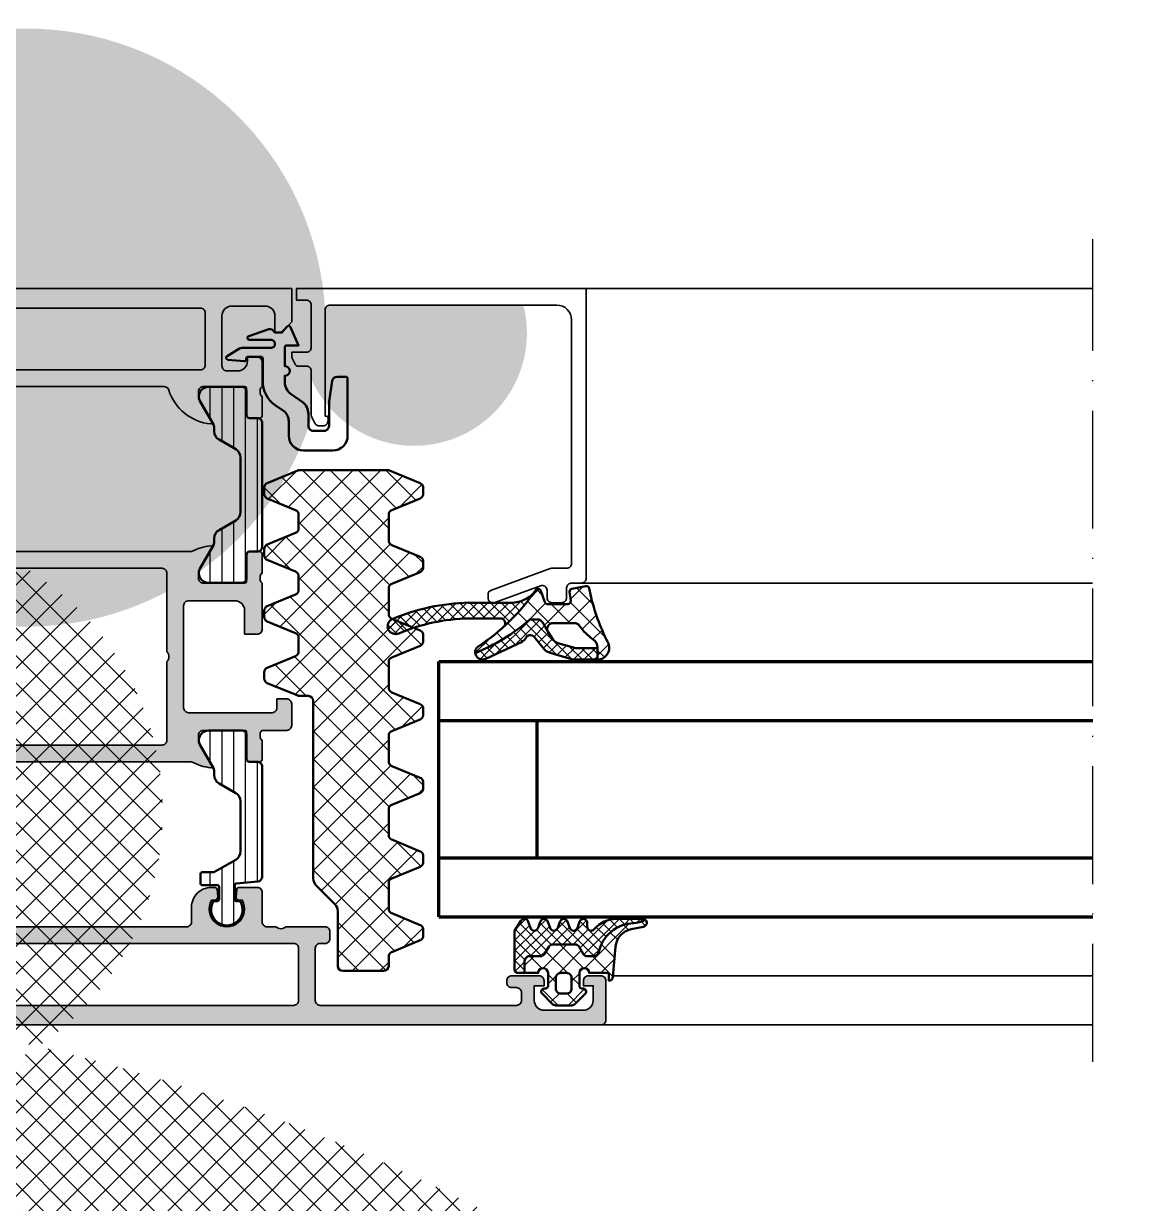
# Model space of a CAD drawing. Header units: millimetres. Extents: x -1229 to 0, y -242 to 851.
# Drawn here: x -989.8 to -875.6, y 388.9 to 509.1 of the extents above; entities that cross this region are included whole.
import ezdxf

# ---------------------------------------------------------------- set-up
doc = ezdxf.new("R2010")
doc.units = ezdxf.units.MM
doc.linetypes.add('ACAD_ISO10W100', pattern=[18, 12, -3, 0, -3])
for name, color, linetype, lineweight in [('S03_AL_Contorno', 255, 'Continuous', 35), ('S04_AL_Trattaggio', 253, 'Continuous', 25), ('S05_EPDM_Contorno', 31, 'Continuous', 50), ('S06_EPDM_Tratteggio', 43, 'Continuous', 25), ('S07_Listello_Contorno', 91, 'Continuous', 50), ('S08_Listello_Tratteggio', 103, 'Continuous', 25), ('S13_Accessori_Contorno', 32, 'Continuous', 50), ('S15_Vetro_Contorno', 4, 'Continuous', 70), ('S18_Linea di mezzeria', 10, 'ACAD_ISO10W100', 25)]:
    doc.layers.add(name, color=color, linetype=linetype, lineweight=lineweight)
pattern_1 = [(90, (0, 0), (-1.2, 7e-17), [])]
pattern_2 = [(45, (0, 0), (-1.414214, 1.414214), []), (135, (0, 0), (-1.414214, -1.414214), [])]

# ---------------------------------------------------------------- blocks, each defined once
blk = doc.blocks.new('446280_s')
at = {"layer": 'S04_AL_Trattaggio'}
h = blk.add_hatch(color=256, dxfattribs=at)
h.dxf.hatch_style = 1
h.paths.add_polyline_path([(-28.6, 10), (-32.6, 10, -0.4), (-33.6, 10), (-34.5, 10, -0.414214), (-35, 10.5), (-35, 13.5, 0.414214), (-35.5, 14), (-37.41, 14, 0.388879), (-37.6, 13.82), (-37.67, 13.03, 0.440011), (-37.37, 12.7), (-37.04, 12.7, -1.732051), (-40.16, 12.7), (-39.83, 12.7, 0.440011), (-39.53, 13.03), (-39.6, 13.82, 0.388879), (-39.79, 14), (-40.2, 14, 0.414214), (-42.2, 12), (-42.2, 10.5, -0.414214), (-42.7, 10), (-86.3, 10, -0.414214), (-86.8, 10.5), (-86.8, 12, 0.414214), (-88.8, 14), (-89.21, 14, 0.388879), (-89.4, 13.82), (-89.47, 13.03, 0.440011), (-89.18, 12.7), (-88.84, 12.7, -1.732051), (-91.96, 12.7), (-91.63, 12.7, 0.440011), (-91.33, 13.03), (-91.4, 13.82, 0.388879), (-91.59, 14), (-93.5, 14, 0.414214), (-94, 13.5), (-94, 10.5, -0.414214), (-94.5, 10), (-97.5, 10, 0.414214), (-98, 9.5), (-98, 8.8, 0.414214), (-97.5, 8.3), (-87.5, 8.3, -0.414214), (-87, 7.8), (-87, 0.5, 0.414214), (-86.5, 0), (-0.5, 0, 0.414214), (0, 0.5), (0, 4.5, 0.414214), (-0.5, 5), (-1.8, 5, 0.414214), (-2.3, 4.5), (-2.3, 4), (-1.3, 4), (-1.3, 2.5, -0.414214), (-2.3, 1.5), (-6.3, 1.5, -0.414214), (-7.3, 2.5), (-7.3, 4), (-6.3, 4), (-6.3, 4.5, 0.414214), (-6.8, 5), (-9.6, 5, 0.474498), (-10.09, 4.4, 0.474498), (-9.6, 3.8), (-9.1, 3.8, -0.414214), (-8.6, 3.3), (-8.6, 2.5, -0.414214), (-9.1, 2), (-29.1, 2, -0.414214), (-29.6, 2.5), (-29.6, 7.8, -0.414214), (-29.1, 8.3), (-28.6, 8.3, 0.414214), (-28.1, 8.8), (-28.1, 9.5, 0.414214)])
h.paths.add_polyline_path([(-84.8, 8.3), (-31.8, 8.3, -0.414214), (-31.3, 7.8), (-31.3, 2.5, -0.414214), (-31.8, 2), (-84.8, 2, -0.414214), (-85.3, 2.5), (-85.3, 7.8, -0.414214)], flags=16)
at = {"layer": 'S03_AL_Contorno'}
for points in [[(0, 0.5, -0.414214), (-0.5, 0), (-86.5, 0, -0.414214), (-87, 0.5), (-87, 7.8, 0.414214), (-87.5, 8.3), (-97.5, 8.3, -0.414214), (-98, 8.8), (-98, 9.5, -0.414214), (-97.5, 10), (-94.5, 10, 0.414214), (-94, 10.5), (-94, 13.5, -0.414214), (-93.5, 14), (-91.59, 14, -0.388879), (-91.4, 13.82), (-91.33, 13.03, -0.440011), (-91.63, 12.7), (-91.96, 12.7, 1.732051), (-88.84, 12.7), (-89.18, 12.7, -0.440011), (-89.47, 13.03), (-89.4, 13.82, -0.388879), (-89.21, 14), (-88.8, 14, -0.414214), (-86.8, 12), (-86.8, 10.5, 0.414214), (-86.3, 10), (-42.7, 10, 0.414214), (-42.2, 10.5), (-42.2, 12, -0.414214), (-40.2, 14), (-39.79, 14, -0.388879), (-39.6, 13.82), (-39.53, 13.03, -0.440011), (-39.83, 12.7), (-40.16, 12.7, 1.732051), (-37.04, 12.7), (-37.37, 12.7, -0.440011), (-37.67, 13.03), (-37.6, 13.82, -0.388879), (-37.41, 14), (-35.5, 14, -0.414214), (-35, 13.5), (-35, 10.5, 0.414214), (-34.5, 10), (-33.6, 10, 0.4), (-32.6, 10), (-28.6, 10, -0.414214), (-28.1, 9.5), (-28.1, 8.8, -0.414214), (-28.6, 8.3), (-29.1, 8.3, 0.414214), (-29.6, 7.8), (-29.6, 2.5, 0.414214), (-29.1, 2), (-9.1, 2, 0.414214), (-8.6, 2.5), (-8.6, 3.3, 0.414214), (-9.1, 3.8), (-9.6, 3.8, -0.414214), (-10.1, 4.3), (-10.1, 4.5, -0.414214), (-9.6, 5), (-6.8, 5, -0.414214), (-6.3, 4.5), (-6.3, 4), (-7.3, 4), (-7.3, 2.5, 0.414214), (-6.3, 1.5), (-2.3, 1.5, 0.414214), (-1.3, 2.5), (-1.3, 4), (-2.3, 4), (-2.3, 4.5, -0.414214), (-1.8, 5), (-0.5, 5, -0.414214), (0, 4.5)], [(-85.3, 2.5, 0.414214), (-84.8, 2), (-31.8, 2, 0.414214), (-31.3, 2.5), (-31.3, 7.8, 0.414214), (-31.8, 8.3), (-84.8, 8.3, 0.414214), (-85.3, 7.8)]]:
    blk.add_lwpolyline(points, format="xyb", close=True, dxfattribs=at)
blk = doc.blocks.new('446250_s')
at = {"layer": 'S04_AL_Trattaggio'}
h = blk.add_hatch(color=256, dxfattribs=at)
h.dxf.hatch_style = 1
h.paths.add_polyline_path([(0, 0), (-86.5, 0, 0.414214), (-87, -0.5), (-87, -3.5, 0.414214), (-86.5, -4), (-85.2, -4, 0.414214), (-84.7, -3.5), (-84.7, -3), (-85.7, -3), (-85.7, -2.5, -0.414214), (-84.7, -1.5), (-80.7, -1.5, -0.414214), (-79.7, -2.5), (-79.7, -3), (-80.7, -3), (-80.7, -3.5, 0.414214), (-80.2, -4), (-78.1, -4, 0.414214), (-77.6, -3.5), (-77.6, -3.2), (-78.4, -3.2), (-78.4, -2.2, -0.414214), (-77.9, -1.7), (-65, -1.7, -0.414214), (-64.5, -2.2), (-64.5, -7.6, -0.414214), (-65, -8.1), (-66, -8.1, 0.414214), (-66.5, -8.6), (-66.5, -10, -0.317837), (-66.3, -10.28), (-66.3, -10.72, -0.317837), (-66.5, -11), (-66.5, -12.9, 0.414214), (-66.2, -13.2), (-65.21, -13.2, 0.414214), (-64.91, -12.9), (-64.91, -10.2, -0.414214), (-64.71, -10), (-60.5, -10, -0.414214), (-60, -10.5), (-60, -11.2), (-61.38, -13.59, 0.613645), (-61.25, -13.8, 0.153399), (-58.5, -12.6), (-56.86, -12.6, 0.471631), (-56.56, -12.24), (-56.93, -10.36, -0.471631), (-56.64, -10), (-44.2, -10, -0.414214), (-44, -10.2), (-44, -10.3, 0.414214), (-42.8, -11.5), (-42.45, -11.5, 0.464531), (-42.25, -11.27, 0.243151), (-42.31, -11.09), (-42.44, -10.96, -0.198912), (-42.5, -10.82), (-42.5, -10.2, -0.414214), (-42.3, -10), (-13, -10, -0.326134), (-12.52, -10.35, 0.299201), (-8.25, -13.8, 0.610538), (-8.12, -13.59), (-9.5, -11.2), (-9.5, -10.5, -0.414214), (-9, -10), (-4.79, -10, -0.414214), (-4.59, -10.2), (-4.59, -12.9, 0.414214), (-4.29, -13.2), (-3.3, -13.2, 0.414214), (-3, -12.9), (-3, -11, -0.317837), (-3.2, -10.72), (-3.2, -10.28, -0.317837), (-3, -10), (-3, -7.5, 0.414214), (-3.5, -7), (-4.5, -7), (-4.5, -7.4, -0.414214), (-5.5, -8.4), (-6.6, -8.4, -0.414214), (-7.1, -7.9), (-7.1, -2.8, -0.414214), (-6.1, -1.8), (-2.7, -1.8, -0.414214), (-1.7, -2.8), (-1.7, -4.5), (-1.1, -4.5), (0, -3.4)])
h.paths.add_polyline_path([(-62.3, -2), (-9.3, -2, -0.414214), (-8.8, -2.5), (-8.8, -7.8, -0.414214), (-9.3, -8.3), (-62.3, -8.3, -0.414214), (-62.8, -7.8), (-62.8, -2.5, -0.414214)], flags=16)
at = {"layer": 'S03_AL_Contorno'}
for points in [[(-80.2, -4, -0.414214), (-80.7, -3.5), (-80.7, -3), (-79.7, -3), (-79.7, -2.5, 0.414214), (-80.7, -1.5), (-84.7, -1.5, 0.414214), (-85.7, -2.5), (-85.7, -3), (-84.7, -3), (-84.7, -3.5, -0.414214), (-85.2, -4), (-86.5, -4, -0.414214), (-87, -3.5), (-87, -0.5, -0.414214), (-86.5, 0), (0, 0), (0, -3.4), (-1.1, -4.5), (-1.7, -4.5), (-1.7, -2.8, 0.414214), (-2.7, -1.8), (-6.1, -1.8, 0.414214), (-7.1, -2.8), (-7.1, -7.9, 0.414214), (-6.6, -8.4), (-5.5, -8.4, 0.414214), (-4.5, -7.4), (-4.5, -7), (-3.5, -7, -0.414214), (-3, -7.5), (-3, -10, 0.317837), (-3.2, -10.28), (-3.2, -10.72, 0.317837), (-3, -11), (-3, -12.9, -0.414214), (-3.3, -13.2), (-4.29, -13.2, -0.414214), (-4.59, -12.9), (-4.59, -10.2, 0.414214), (-4.79, -10), (-9, -10, 0.414214), (-9.5, -10.5), (-9.5, -11.2), (-8.12, -13.59, -0.610538), (-8.25, -13.8, -0.299201), (-12.52, -10.35, 0.326134), (-13, -10), (-42.3, -10, 0.414214), (-42.5, -10.2), (-42.5, -10.82, 0.198912), (-42.44, -10.96), (-42.31, -11.09, -0.198912), (-42.25, -11.23), (-42.25, -11.3, -0.414214), (-42.45, -11.5), (-42.8, -11.5, -0.414214), (-44, -10.3), (-44, -10.2, 0.414214), (-44.2, -10), (-56.64, -10, 0.471631), (-56.93, -10.36), (-56.56, -12.24, -0.471631), (-56.86, -12.6), (-58.5, -12.6, -0.153399), (-61.25, -13.8, -0.613645), (-61.38, -13.59), (-60, -11.2), (-60, -10.5, 0.414214), (-60.5, -10), (-64.71, -10, 0.414214), (-64.91, -10.2), (-64.91, -12.9, -0.414214), (-65.21, -13.2), (-66.2, -13.2, -0.414214), (-66.5, -12.9), (-66.5, -11, 0.317837), (-66.3, -10.72), (-66.3, -10.28, 0.317837), (-66.5, -10), (-66.5, -8.6, -0.414214), (-66, -8.1), (-65, -8.1, 0.414214), (-64.5, -7.6), (-64.5, -2.2, 0.414214), (-65, -1.7), (-77.9, -1.7, 0.414214), (-78.4, -2.2), (-78.4, -3.2), (-77.6, -3.2), (-77.6, -3.5, -0.414214), (-78.1, -4)], [(-62.8, -7.8, 0.414214), (-62.3, -8.3), (-9.3, -8.3, 0.414214), (-8.8, -7.8), (-8.8, -2.5, 0.414214), (-9.3, -2), (-62.3, -2, 0.414214), (-62.8, -2.5)]]:
    blk.add_lwpolyline(points, format="xyb", close=True, dxfattribs=at)
blk = doc.blocks.new('446260_s')
at = {"layer": 'S04_AL_Trattaggio'}
h = blk.add_hatch(color=256, dxfattribs=at)
h.dxf.hatch_style = 1
h.paths.add_polyline_path([(63.5, 7.5, -0.317837), (63.3, 7.78), (63.3, 8.22, -0.317837), (63.5, 8.5), (63.5, 10.4, 0.414214), (63.2, 10.7), (62.21, 10.7, 0.414214), (61.91, 10.4), (61.91, 7.7, -0.414214), (61.71, 7.5), (57.5, 7.5, -0.414214), (57, 8), (57, 8.7), (58.38, 11.09, 0.608778), (58.25, 11.3, 0.10304), (56.3, 10.7), (7.2, 10.7, 0.10304), (5.25, 11.3, 0.608778), (5.12, 11.09), (6.5, 8.7), (6.5, 8, -0.414214), (6, 7.5), (1.79, 7.5, -0.414214), (1.59, 7.7), (1.59, 10.4, 0.414214), (1.29, 10.7), (0.3, 10.7, 0.414214), (0, 10.4), (0, 8.5, -0.317837), (0.2, 8.22), (0.2, 7.78, -0.317837), (0, 7.5), (0, 3.1, 0.414214), (0.5, 2.6), (1.8, 2.6), (1.8, 4.7, -0.414214), (2.8, 5.7), (5.3, 5.7, -0.414214), (6.3, 4.7), (6.3, 0.5, -0.4), (6.3, -0.5), (6.3, -4.7, -0.414214), (5.3, -5.7), (2.8, -5.7, -0.414214), (1.8, -4.7), (1.8, -2.6), (0.5, -2.6, 0.414214), (0, -3.1), (0, -7, 0.414214), (0.5, -7.5), (4.5, -7.5, -0.317837), (4.7, -7.78), (4.7, -8.22, -0.317837), (4.5, -8.5), (4.5, -10.4, 0.414214), (4.8, -10.7), (5.79, -10.7, 0.414214), (6.09, -10.4), (6.09, -7.7, -0.414214), (6.29, -7.5), (10.5, -7.5, -0.414214), (11, -8), (11, -8.7), (9.62, -11.09, 0.608778), (9.75, -11.3, 0.10304), (11.7, -10.7), (56.3, -10.7, 0.10304), (58.25, -11.3, 0.608778), (58.38, -11.09), (57, -8.7), (57, -8, -0.414214), (57.5, -7.5), (61.71, -7.5, -0.414214), (61.91, -7.7), (61.91, -10.4, 0.414214), (62.21, -10.7), (63.2, -10.7, 0.414214), (63.5, -10.4), (63.5, -8.5, -0.317837), (63.3, -8.22), (63.3, -7.78, -0.317837), (63.5, -7.5), (66, -7.5, 0.414214), (66.5, -7), (66.5, -4.8, 0.414214), (66, -4.3), (65, -4.3), (65, -5.2, -0.414214), (64.5, -5.7), (56, -5.7, -0.414214), (55.5, -5.2), (55.5, 5.2, -0.414214), (56, 5.7), (60.7, 5.7, -0.414214), (61.7, 4.7), (61.7, 2.3), (63, 2.3, 0.414214), (63.5, 2.8)])
h.paths.add_polyline_path([(8, 8.5, -0.414214), (8.5, 9), (53.3, 9, -0.414214), (53.8, 8.5), (53.8, 0.5, -0.4), (53.8, -0.5), (53.8, -8.5, -0.414214), (53.3, -9), (13.2, -9, -0.414214), (12.7, -8.5), (12.7, -6.5, 0.414214), (12.2, -6), (8.5, -6, -0.414214), (8, -5.5)], flags=16)
at = {"layer": 'S03_AL_Contorno'}
for points in [[(11.7, -10.7, -0.10304), (9.75, -11.3, -0.608778), (9.62, -11.09), (11, -8.7), (11, -8, 0.414214), (10.5, -7.5), (6.29, -7.5, 0.414214), (6.09, -7.7), (6.09, -10.4, -0.414214), (5.79, -10.7), (4.8, -10.7, -0.414214), (4.5, -10.4), (4.5, -8.5, 0.317837), (4.7, -8.22), (4.7, -7.78, 0.317837), (4.5, -7.5), (0.5, -7.5, -0.414214), (0, -7), (0, -3.1, -0.414214), (0.5, -2.6), (1.8, -2.6), (1.8, -4.7, 0.414214), (2.8, -5.7), (5.3, -5.7, 0.414214), (6.3, -4.7), (6.3, -0.5, 0.4), (6.3, 0.5), (6.3, 4.7, 0.414214), (5.3, 5.7), (2.8, 5.7, 0.414214), (1.8, 4.7), (1.8, 2.6), (0.5, 2.6, -0.414214), (0, 3.1), (0, 7.5, 0.317837), (0.2, 7.78), (0.2, 8.22, 0.317837), (0, 8.5), (0, 10.4, -0.414214), (0.3, 10.7), (1.29, 10.7, -0.414214), (1.59, 10.4), (1.59, 7.7, 0.414214), (1.79, 7.5), (6, 7.5, 0.414214), (6.5, 8), (6.5, 8.7), (5.12, 11.09, -0.608778), (5.25, 11.3, -0.10304), (7.2, 10.7), (56.3, 10.7, -0.10304), (58.25, 11.3, -0.608778), (58.38, 11.09), (57, 8.7), (57, 8, 0.414214), (57.5, 7.5), (61.71, 7.5, 0.414214), (61.91, 7.7), (61.91, 10.4, -0.414214), (62.21, 10.7), (63.2, 10.7, -0.414214), (63.5, 10.4), (63.5, 8.5, 0.317837), (63.3, 8.22), (63.3, 7.78, 0.317837), (63.5, 7.5), (63.5, 2.8, -0.414214), (63, 2.3), (61.7, 2.3), (61.7, 4.7, 0.414214), (60.7, 5.7), (56, 5.7, 0.414214), (55.5, 5.2), (55.5, -5.2, 0.414214), (56, -5.7), (64.5, -5.7, 0.414214), (65, -5.2), (65, -4.3), (66, -4.3, -0.414214), (66.5, -4.8), (66.5, -7, -0.414214), (66, -7.5), (63.5, -7.5, 0.317837), (63.3, -7.78), (63.3, -8.22, 0.317837), (63.5, -8.5), (63.5, -10.4, -0.414214), (63.2, -10.7), (62.21, -10.7, -0.414214), (61.91, -10.4), (61.91, -7.7, 0.414214), (61.71, -7.5), (57.5, -7.5, 0.414214), (57, -8), (57, -8.7), (58.38, -11.09, -0.608778), (58.25, -11.3, -0.10304), (56.3, -10.7)], [(53.8, 8.5, 0.414214), (53.3, 9), (8.5, 9, 0.414214), (8, 8.5), (8, -5.5, 0.414214), (8.5, -6), (12.2, -6, -0.414214), (12.7, -6.5), (12.7, -8.5, 0.414214), (13.2, -9), (53.3, -9, 0.414214), (53.8, -8.5), (53.8, -0.5, 0.4), (53.8, 0.5)]]:
    blk.add_lwpolyline(points, format="xyb", close=True, dxfattribs=at)
blk = doc.blocks.new('278121_s')
at = {"layer": 'S08_Listello_Tratteggio'}
h = blk.add_hatch(dxfattribs=at)
h.set_pattern_fill('LINIE', color=256, scale=1.2, angle=90)
h.set_pattern_definition([(90, (-1e-06, -10), (-1.2, 7e-17), [])])
h.paths.add_polyline_path([(5.44, -0.01), (2.1, -0.01, 0.414214), (1.6, -0.51), (1.6, -2.91, -0.414214), (1.3, -3.21), (0.5, -3.21, 0.414214), (0, -3.71), (0, -16.29, 0.414214), (0.5, -16.79), (1.3, -16.79, -0.414214), (1.6, -17.09), (1.6, -19.49, 0.414214), (2.1, -19.99), (5.44, -19.99, 0.57735), (6.31, -18.49), (4.97, -16.16, -0.131652), (4.9, -15.91), (4.9, -15.47, 0.267949), (4.4, -14.6), (2.7, -13.62, -0.267949), (2.2, -12.75), (2.2, -7.25, -0.267949), (2.7, -6.38), (4.4, -5.4, 0.267949), (4.9, -4.53), (4.9, -4.09, -0.131652), (4.97, -3.84), (6.31, -1.51, 0.57735)])
at = {"layer": 'S07_Listello_Contorno'}
blk.add_lwpolyline([(1.3, -16.79), (0.5, -16.79, -0.414214), (0, -16.29), (0, -3.71, -0.414214), (0.5, -3.21), (1.3, -3.21, 0.414214), (1.6, -2.91), (1.6, -0.51, -0.414214), (2.1, -0.01), (5.44, -0.01, -0.57735), (6.31, -1.51), (4.97, -3.84, 0.131652), (4.9, -4.09), (4.9, -4.53, -0.267949), (4.4, -5.4), (2.7, -6.38, 0.267949), (2.2, -7.25), (2.2, -12.75, 0.267949), (2.7, -13.62), (4.4, -14.6, -0.267949), (4.9, -15.47), (4.9, -15.91, 0.131652), (4.97, -16.16), (6.31, -18.49, -0.57735), (5.44, -19.99), (2.1, -19.99, -0.414214), (1.6, -19.49), (1.6, -17.09, 0.414214)], format="xyb", close=True, dxfattribs=at)
blk = doc.blocks.new('278123_s')
at = {"layer": 'S08_Listello_Tratteggio'}
h = blk.add_hatch(dxfattribs=at)
h.set_pattern_fill('LINIE', color=256, scale=1.2, angle=90)
h.set_pattern_definition(pattern_1)
h.paths.add_polyline_path([(5.44, -0.01), (2.1, -0.01, 0.414214), (1.6, -0.51), (1.6, -2.91, -0.414214), (1.3, -3.21), (0.5, -3.21, 0.414214), (0, -3.71), (0, -7.41, 0.339454), (0.74, -8.37), (1.19, -8.49, 0.493145), (1.5, -8.25), (1.5, -7.5, -0.414214), (2, -7), (3.8, -7, -0.414214), (4.8, -8), (4.8, -12, -0.414214), (3.8, -13), (2, -13, -0.414214), (1.5, -12.5), (1.5, -11.75, 0.493145), (1.19, -11.51), (0.74, -11.63, 0.339454), (0, -12.59), (0, -16.29, 0.414214), (0.5, -16.79), (1.3, -16.79, -0.414214), (1.6, -17.09), (1.6, -19.49, 0.414214), (2.1, -19.99), (5.44, -19.99, 0.57735), (6.31, -18.49), (4.97, -16.16, -0.131652), (4.9, -15.91), (4.9, -15.2, -0.414214), (5.1, -15), (6.6, -15, 0.414214), (6.8, -14.8), (6.8, -5.2, 0.414214), (6.6, -5), (5.1, -5, -0.414214), (4.9, -4.8), (4.9, -4.09, -0.131652), (4.97, -3.84), (6.31, -1.51, 0.57735)])
at = {"layer": 'S07_Listello_Contorno'}
blk.add_lwpolyline([(3.8, -13, 0.414214), (4.8, -12), (4.8, -8, 0.414214), (3.8, -7), (2, -7, 0.414214), (1.5, -7.5), (1.5, -8.25, -0.493145), (1.19, -8.49), (0.74, -8.37, -0.339454), (0, -7.41), (0, -3.71, -0.414214), (0.5, -3.21), (1.3, -3.21, 0.414214), (1.6, -2.91), (1.6, -0.51, -0.414214), (2.1, -0.01), (5.44, -0.01, -0.57735), (6.31, -1.51), (4.97, -3.84, 0.131652), (4.9, -4.09), (4.9, -4.8, 0.414214), (5.1, -5), (6.6, -5, -0.414214), (6.8, -5.2), (6.8, -14.8, -0.414214), (6.6, -15), (5.1, -15, 0.414214), (4.9, -15.2), (4.9, -15.91, 0.131652), (4.97, -16.16), (6.31, -18.49, -0.57735), (5.44, -19.99), (2.1, -19.99, -0.414214), (1.6, -19.49), (1.6, -17.09, 0.414214), (1.3, -16.79), (0.5, -16.79, -0.414214), (0, -16.29), (0, -12.59, -0.339454), (0.74, -11.63), (1.19, -11.51, -0.493145), (1.5, -11.75), (1.5, -12.5, 0.414214), (2, -13)], format="xyb", close=True, dxfattribs=at)
blk = doc.blocks.new('278125_s')
at = {"layer": 'S08_Listello_Tratteggio'}
h = blk.add_hatch(dxfattribs=at)
h.set_pattern_fill('LINIE', color=256, scale=1.2, angle=90)
h.set_pattern_definition([(90, (-1e-13, 15.95), (-1.2, 7e-17), [])])
h.paths.add_polyline_path([(2.24, 17.4), (2.6, 17.4, -0.414214), (2.8, 17.2), (2.8, 15.78, -0.388879), (2.62, 15.58), (0.46, 15.39, 0.388879), (0, 14.9), (0, 3.71, 0.414214), (0.5, 3.21), (1.3, 3.21, -0.414214), (1.6, 2.91), (1.6, 0.51, 0.414214), (2.1, 0.01), (5.44, 0.01, 0.57735), (6.31, 1.51), (4.97, 3.84, -0.131652), (4.9, 4.09), (4.9, 4.53, 0.267949), (4.4, 5.4), (2.7, 6.38, -0.267949), (2.2, 7.25), (2.2, 12.31, -0.267949), (2.7, 13.18), (4.85, 14.42, -0.131652), (4.95, 14.45), (6.1, 14.45, 0.414214), (6.3, 14.65), (6.3, 15.55, 0.414214), (6.1, 15.75), (4.6, 15.75, -0.414214), (4.4, 15.95), (4.4, 17.2, -0.414214), (4.6, 17.4), (4.96, 17.4, 1.807392)])
at = {"layer": 'S07_Listello_Contorno'}
blk.add_lwpolyline([(4.4, 15.95, 0.414214), (4.6, 15.75), (6.1, 15.75, -0.414214), (6.3, 15.55), (6.3, 14.65, -0.414214), (6.1, 14.45), (4.95, 14.45, 0.131652), (4.85, 14.42), (2.7, 13.18, 0.267949), (2.2, 12.31), (2.2, 7.25, 0.267949), (2.7, 6.38), (4.4, 5.4, -0.267949), (4.9, 4.53), (4.9, 4.09, 0.131652), (4.97, 3.84), (6.31, 1.51, -0.57735), (5.44, 0.01), (2.1, 0.01, -0.414214), (1.6, 0.51), (1.6, 2.91, 0.414214), (1.3, 3.21), (0.5, 3.21, -0.414214), (0, 3.71), (0, 14.9, -0.388879), (0.46, 15.39), (2.62, 15.58, 0.388879), (2.8, 15.78), (2.8, 17.2, 0.414214), (2.6, 17.4), (2.24, 17.4, -1.807392), (4.96, 17.4), (4.6, 17.4, 0.414214), (4.4, 17.2)], format="xyb", close=True, dxfattribs=at)
blk = doc.blocks.new('278127_s')
at = {"layer": 'S08_Listello_Tratteggio'}
h = blk.add_hatch(dxfattribs=at)
h.set_pattern_fill('LINIE', color=256, scale=1.2, angle=90)
h.set_pattern_definition(pattern_1)
h.paths.add_polyline_path([(4.9, 4.75, -0.414214), (5.1, 4.95), (6.6, 4.95, 0.414214), (6.8, 5.15), (6.8, 15.55, 0.414214), (6.6, 15.75), (4.6, 15.75, -0.414214), (4.4, 15.95), (4.4, 17.2, -0.414214), (4.6, 17.4), (4.96, 17.4, 1.807195), (2.24, 17.4), (2.6, 17.4, -0.414214), (2.8, 17.2), (2.8, 15.78, -0.388879), (2.62, 15.58), (0.18, 15.37, 0.388879), (0, 15.17), (0, 12.54, 0.339454), (0.74, 11.58), (1.19, 11.46, 0.493145), (1.5, 11.7), (1.5, 12.45, -0.414214), (2, 12.95), (3.8, 12.95, -0.414214), (4.8, 11.95), (4.8, 7.95, -0.414214), (3.8, 6.95), (2, 6.95, -0.414214), (1.5, 7.45), (1.5, 8.2, 0.493145), (1.19, 8.44), (0.74, 8.32, 0.339454), (0, 7.36), (0, 3.71, 0.414214), (0.5, 3.21), (1.3, 3.21, -0.414214), (1.6, 2.91), (1.6, 0.51, 0.414214), (2.1, 0.01), (5.44, 0.01, 0.57735), (6.31, 1.51), (4.97, 3.84, -0.131652), (4.9, 4.09)])
at = {"layer": 'S07_Listello_Contorno'}
blk.add_lwpolyline([(0, 7.36, -0.339454), (0.74, 8.32), (1.19, 8.44, -0.493145), (1.5, 8.2), (1.5, 7.45, 0.414214), (2, 6.95), (3.8, 6.95, 0.414214), (4.8, 7.95), (4.8, 11.95, 0.414214), (3.8, 12.95), (2, 12.95, 0.414214), (1.5, 12.45), (1.5, 11.7, -0.493145), (1.19, 11.46), (0.74, 11.58, -0.339454), (0, 12.54), (0, 15.17, -0.388879), (0.18, 15.37), (2.62, 15.58, 0.388879), (2.8, 15.78), (2.8, 17.2, 0.414214), (2.6, 17.4), (2.24, 17.4, -1.807195), (4.96, 17.4), (4.6, 17.4, 0.414214), (4.4, 17.2), (4.4, 15.95, 0.414214), (4.6, 15.75), (6.6, 15.75, -0.414214), (6.8, 15.55), (6.8, 5.15, -0.414214), (6.6, 4.95), (5.1, 4.95, 0.414214), (4.9, 4.75), (4.9, 4.09, 0.131652), (4.97, 3.84), (6.31, 1.51, -0.57735), (5.44, 0.01), (2.1, 0.01, -0.414214), (1.6, 0.51), (1.6, 2.91, 0.414214), (1.3, 3.21), (0.5, 3.21, -0.414214), (0, 3.71)], format="xyb", close=True, dxfattribs=at)
blk = doc.blocks.new('481020_s')
for name, p in [('446250_s', (-32, 75)), ('446260_s', (-98.5, 37.5)), ('446280_s', (0, 0))]:
    blk.add_blockref(name, p)
at = {"extrusion": (0, 0, -1), "rotation": 180.0000000000001}
for name, p in [('278123_s', (98.5, 45)), ('278127_s', (94, 30))]:
    blk.add_blockref(name, p, dxfattribs=at)
for name, p, rotation in [('278121_s', (-35, 45), 180), ('278125_s', (-35, 30), 179.9999999999999)]:
    blk.add_blockref(name, p, dxfattribs=dict(rotation=rotation))
blk = doc.blocks.new('483320_s')
at = {"layer": 'S04_AL_Trattaggio'}
h = blk.add_hatch(color=256, dxfattribs=at)
h.dxf.hatch_style = 1
h.paths.add_polyline_path([(3.9, -1.7, 0.414214), (3.4, -2.2, 10.812294), (2, -13.28), (2, -8.4, 0.414214), (1.5, -7.9, 0.977617), (23.59, -1.7)])
at = {"layer": 'S03_AL_Contorno'}
blk.add_lwpolyline([(3.9, -1.7, 0.414214), (3.4, -2.2), (3.4, -13), (3.5, -13, -0.414214), (3.7, -13.2), (3.7, -13.5, -0.414214), (3.2, -14), (2.82, -14, -0.282029), (2.37, -13.73), (2.05, -13.11, -0.118358), (2, -12.88), (2, -8.4, 0.414214), (1.5, -7.9), (0.58, -7.9, -0.282029), (0.4, -7.79), (0.02, -7.04, -0.118358), (0, -6.95), (0, -6.5), (1.5, -6.5, 0.414214), (2, -6), (2, -1.7, 0.414214), (1.5, -1.2), (0.5, -1.2), (0.5, 0), (30, 0), (30, -29.5, -0.414214), (29.5, -30), (28.5, -30, 0.414214), (28, -30.5), (28, -31.5, -0.414214), (27.5, -32), (26.5, -32, -0.414214), (26, -31.5), (26, -30.74, 0.520567), (25.33, -30.27), (20.67, -31.97, -0.520567), (20, -31.5), (20, -31.18, -0.315299), (20.33, -30.71), (26.32, -28.53, -0.087489), (26.49, -28.5), (28, -28.5, 0.414214), (28.5, -28), (28.5, -3.2, 0.414214), (27, -1.7)], format="xyb", close=True, dxfattribs=at)
blk = doc.blocks.new('284321_s')
at = {"layer": 'S06_EPDM_Tratteggio'}
h = blk.add_hatch(dxfattribs=at)
h.set_pattern_fill('NETZ', color=256, scale=1.5, angle=45, style=0)
h.set_pattern_definition([(45, (-3.6, -1.3), (-1.06066, 1.06066), []), (135, (-3.6, -1.3), (-1.06066, -1.06066), [])])
h.paths.add_polyline_path([(1.55, -3.39, 0.3416), (5.14, -6.37, -0.067527), (6.04, -6.58), (6.31, -6.72, 0.643242), (6.14, -6.01), (4.88, -5.76, -0.334543), (3.27, -3.97), (2.99, -0.83, 0.363892), (2.6, -0.5), (2.6, -1.3), (0.6, -1.3, -1), (-0.4, -1.3), (-0.4, 0, -0.414214), (-0.1, 0.3), (0, 0.3, 0.667911), (0.21, 0.81), (-0.83, 1.85, 0.199004), (-1.18, 2), (-2.82, 2, 0.199038), (-3.17, 1.85), (-4.21, 0.81, 0.667817), (-4, 0.3), (-3.9, 0.3, -0.414214), (-3.6, 0), (-3.6, -1.3, -1), (-4.6, -1.3), (-5.98, -1.3), (-5.98, -2.5, 0.414214), (-5.48, -3), (-4.37, -3, -0.267949), (-3.94, -3.25), (-3.53, -3.95, 0.267949), (-3.1, -4.2), (-0.86, -4.2, 0.267949), (-0.43, -3.95), (-0.02, -3.25, -0.267949), (0.41, -3), (1.06, -3, -0.353497)])
h.paths.add_polyline_path([(-1.7, -1.3), (-2.3, -1.3, -0.414225), (-2.8, -0.8), (-2.8, 0.3, -0.414235), (-2.3, 0.8), (-1.7, 0.8, -0.414235), (-1.2, 0.3), (-1.2, -0.8, -0.414225)], flags=16)
h = blk.add_hatch(dxfattribs=at)
h.set_pattern_fill('NETZ', color=256, scale=0.75, angle=45, style=0)
h.set_pattern_definition([(45, (0, 0), (-0.53033, 0.53033), []), (135, (0, 0), (-0.53033, -0.53033), [])])
h.paths.add_polyline_path([(1.1, -5.74, 0.698124), (0.4, -6), (0.4, -6.4, -0.87698), (-0.39, -6.5), (-0.64, -5.82, 0.624285), (-1.36, -5.82), (-1.61, -6.5, -0.767333), (-2.39, -6.5), (-2.64, -5.82, 0.624285), (-3.36, -5.82), (-3.61, -6.5, -0.767333), (-4.39, -6.5), (-4.64, -5.82, 0.624285), (-5.36, -5.82), (-5.61, -6.5, -0.668184), (-6.35, -6.6), (-7, -5.6), (-7, -1.6, -0.414214), (-6.7, -1.3), (-5.98, -1.3), (-5.98, -2.5, 0.414214), (-5.48, -3), (-4.37, -3, -0.267949), (-3.94, -3.25), (-3.53, -3.95, 0.267949), (-3.1, -4.2), (-0.86, -4.2, 0.267949), (-0.43, -3.95), (-0.02, -3.25, -0.267949), (0.41, -3), (1.06, -3, -0.353497), (1.55, -3.39, 0.3416), (5.14, -6.37, -0.067527), (6.04, -6.58), (6.31, -6.72, -0.167643), (6.06, -6.8), (3.39, -6.8, -0.220237)])
at = {"layer": 'S05_EPDM_Contorno'}
for points in [[(3, -0.9, 0.41421), (2.6, -0.5), (2.6, -1.3), (0.6, -1.3, -1), (-0.4, -1.3), (-0.4, 0, -0.414214), (-0.1, 0.3), (0, 0.3, 0.667911), (0.21, 0.81), (-0.83, 1.85, 0.199004), (-1.18, 2), (-2.82, 2, 0.199038), (-3.17, 1.85), (-4.21, 0.81, 0.667817), (-4, 0.3), (-3.9, 0.3, -0.414214), (-3.6, 0), (-3.6, -1.3, -1), (-4.6, -1.3), (-5.98, -1.3), (-5.98, -2.5, 0.414214), (-5.48, -3), (-4.37, -3, -0.267949), (-3.94, -3.25), (-3.53, -3.95, 0.267949), (-3.1, -4.2), (-0.86, -4.2, 0.267949), (-0.43, -3.95), (-0.02, -3.25, -0.267949), (0.41, -3), (1.06, -3, -0.353497), (1.55, -3.39, 0.3416), (5.14, -6.37, -0.067527), (6.04, -6.58), (6.31, -6.72, 0.643242), (6.14, -6.01), (4.88, -5.76, -0.334543), (3.27, -3.97)], [(-1.2, -0.8, -0.414225), (-1.7, -1.3), (-2.3, -1.3, -0.414225), (-2.8, -0.8), (-2.8, 0.3, -0.414235), (-2.3, 0.8), (-1.7, 0.8, -0.414235), (-1.2, 0.3)]]:
    blk.add_lwpolyline(points, format="xyb", close=True, dxfattribs=at)
for points in [[(6.31, -6.72, -0.167643), (6.06, -6.8), (3.39, -6.8, -0.220237), (1.1, -5.74, 0.698124), (0.4, -6), (0.4, -6.4, -0.87698), (-0.39, -6.5), (-0.61, -5.9, 0.767324), (-1.39, -5.9), (-1.61, -6.5, -0.767333), (-2.39, -6.5), (-2.61, -5.9, 0.767325), (-3.39, -5.9), (-3.61, -6.5, -0.767333), (-4.39, -6.5), (-4.61, -5.9, 0.767324), (-5.39, -5.9), (-5.61, -6.5, -0.668184), (-6.35, -6.6), (-7, -5.6), (-7, -1.6, -0.414214), (-6.7, -1.3), (-5.98, -1.3)], [(-5.98, -1.3), (-5.98, -2.5, 0.414214), (-5.48, -3), (-4.37, -3, -0.267949), (-3.94, -3.25), (-3.53, -3.95, 0.267949), (-3.1, -4.2), (-0.86, -4.2, 0.267949), (-0.43, -3.95), (-0.02, -3.25, -0.267949), (0.41, -3), (1.06, -3, -0.353497), (1.55, -3.39, 0.3416), (5.14, -6.37, -0.067527), (6.04, -6.58), (6.31, -6.72)]]:
    blk.add_lwpolyline(points, format="xyb", dxfattribs=at)
blk = doc.blocks.new('278158_s')
at = {"layer": 'S06_EPDM_Tratteggio'}
h = blk.add_hatch(dxfattribs=at)
h.set_pattern_fill('NETZ', color=256, scale=2, angle=45)
h.set_pattern_definition(pattern_2)
h.paths.add_polyline_path([(0.56, -0.59, -1.26302), (-0.76, -0.45), (-18, -0.45), (-18, 6.3), (-18.2, 6.3), (-18.2, 0.05, 0.414214), (-17.7, -0.45, 40.945676), (1.43, -0.25, -0.390637), (-9.16, 3.19), (-10.47, 15.7), (-18, 15.7), (-18, 15.61), (-16.26, 17.78, 0.781286), (-17.2, 21.55, 0.035167), (-10.14, 19.22, -0.318587), (-10.34, 19.51), (-10.82, 18.95), (-10.65, 17.34, -0.024419), (-8.22, 17.08, -0.547473), (-5.92, 18.49), (-6.68, 18.86, -5.501151), (0.42, -0.22, -1.042319)])
h.paths.add_polyline_path([(-11.9, 10.1, 4.737525), (-12.94, 14.72, 3.441702), (-16.2, 13.63, 4.106334), (-15.7, 9.55, 3.842748)], flags=17)
h.paths.add_polyline_path([(-15.7, 7.55), (-11.5, 2.05, -1), (-11.5, 1.05), (-15.7, 6.55, -1)], flags=17)
blk = doc.blocks.new('288609_s_fr')
at = {"layer": 'S08_Listello_Tratteggio'}
h = blk.add_hatch(dxfattribs=at)
h.set_pattern_fill('NETZ', color=256, scale=2, angle=45)
h.set_pattern_definition(pattern_2)
h.paths.add_polyline_path([(-11.32, 43.28, 0.269609), (-11.63, 43.68), (-14.51, 44.87, -0.303347), (-14.82, 45.33), (-14.82, 47.97, -0.303347), (-14.51, 48.43), (-11.63, 49.62, 0.269609), (-11.32, 50.02), (-11.32, 50.78, 0.269609), (-11.63, 51.18), (-14.73, 52.46, 0.098491), (-14.92, 52.5), (-23.9, 52.5, 0.098491), (-24.09, 52.46), (-27.19, 51.18, 0.303347), (-27.5, 50.72), (-27.5, 50.08, 0.303347), (-27.19, 49.62), (-24.31, 48.43, -0.303347), (-24, 47.97), (-24, 46.57, -0.303347), (-24.31, 46.11), (-27.19, 44.91, 0.303347), (-27.5, 44.45), (-27.5, 43.82, 0.303347), (-27.19, 43.36), (-24.31, 42.16, -0.303347), (-24, 41.7), (-24, 40.3, -0.303347), (-24.31, 39.84), (-27.19, 38.64, 0.303347), (-27.5, 38.18), (-27.5, 37.55, 0.303347), (-27.19, 37.09), (-24.31, 35.89, -0.303347), (-24, 35.43), (-24, 34.03, -0.303347), (-24.31, 33.57), (-27.19, 32.38, 0.303347), (-27.5, 31.92), (-27.5, 31.28, 0.303347), (-27.19, 30.82), (-24.09, 29.54, 0.098491), (-23.9, 29.5), (-23, 29.5, -0.414214), (-22.5, 29), (-22.5, 10.91, 0.198912), (-22.21, 10.21), (-20.29, 8.29, -0.198912), (-20, 7.59), (-20, 2, 0.414214), (-19.5, 1.5), (-15.32, 1.5, 0.414214), (-14.82, 2), (-14.82, 2.97, -0.303347), (-14.51, 3.43), (-11.63, 4.62, 0.269609), (-11.32, 5.02), (-11.32, 5.78, 0.269609), (-11.63, 6.18), (-14.51, 7.37, -0.303347), (-14.82, 7.83), (-14.82, 10.47, -0.303347), (-14.51, 10.93), (-11.63, 12.12, 0.269609), (-11.32, 12.52), (-11.32, 13.28, 0.269609), (-11.63, 13.68), (-14.51, 14.87, -0.303347), (-14.82, 15.33), (-14.82, 17.97, -0.303347), (-14.51, 18.43), (-11.63, 19.62, 0.269609), (-11.32, 20.02), (-11.32, 20.78, 0.269609), (-11.63, 21.18), (-14.51, 22.37, -0.303347), (-14.82, 22.83), (-14.82, 25.47, -0.303347), (-14.51, 25.93), (-11.63, 27.12, 0.269609), (-11.32, 27.52), (-11.32, 28.28, 0.269609), (-11.63, 28.68), (-14.51, 29.87, -0.303347), (-14.82, 30.33), (-14.82, 32.97, -0.303347), (-14.51, 33.43), (-11.63, 34.62, 0.269609), (-11.32, 35.02), (-11.32, 35.78, 0.269609), (-11.63, 36.18), (-14.51, 37.37, -0.303347), (-14.82, 37.83), (-14.82, 40.47, -0.303347), (-14.51, 40.93), (-11.63, 42.12, 0.269609), (-11.32, 42.52)])
at = {"layer": 'S07_Listello_Contorno'}
for p, q in [((-27.19, 51.18), (-24.09, 52.46)), ((-23.9, 52.5), (-14.92, 52.5)), ((-14.73, 52.46), (-11.63, 51.18)), ((-27.5, 50.08), (-27.5, 50.72)), ((-11.32, 50.02), (-11.32, 50.78)), ((-24.31, 48.43), (-27.19, 49.62)), ((-11.63, 49.62), (-14.51, 48.43)), ((-24, 46.57), (-24, 47.97)), ((-14.82, 47.97), (-14.82, 45.33)), ((-27.19, 44.91), (-24.31, 46.11)), ((-27.5, 43.82), (-27.5, 44.45)), ((-14.51, 44.87), (-11.63, 43.68)), ((-24.31, 42.16), (-27.19, 43.36)), ((-11.32, 42.52), (-11.32, 43.28)), ((-11.63, 42.12), (-14.51, 40.93)), ((-24, 40.3), (-24, 41.7)), ((-27.19, 38.64), (-24.31, 39.84)), ((-14.82, 40.47), (-14.82, 37.83)), ((-27.5, 37.55), (-27.5, 38.18)), ((-14.51, 37.37), (-11.63, 36.18)), ((-24.31, 35.89), (-27.19, 37.09)), ((-24, 34.03), (-24, 35.43)), ((-11.32, 35.02), (-11.32, 35.78)), ((-11.63, 34.62), (-14.51, 33.43)), ((-27.19, 32.38), (-24.31, 33.57)), ((-14.82, 32.97), (-14.82, 30.33)), ((-27.5, 31.28), (-27.5, 31.92)), ((-24.09, 29.54), (-27.19, 30.82)), ((-23, 29.5), (-23.9, 29.5)), ((-22.5, 10.91), (-22.5, 29)), ((-14.51, 29.87), (-11.63, 28.68)), ((-11.32, 27.52), (-11.32, 28.28)), ((-11.63, 27.12), (-14.51, 25.93)), ((-14.82, 25.47), (-14.82, 22.83)), ((-14.51, 22.37), (-11.63, 21.18)), ((-11.32, 20.02), (-11.32, 20.78)), ((-11.63, 19.62), (-14.51, 18.43)), ((-14.82, 17.97), (-14.82, 15.33)), ((-14.51, 14.87), (-11.63, 13.68)), ((-11.32, 12.52), (-11.32, 13.28)), ((-11.63, 12.12), (-14.51, 10.93)), ((-20.29, 8.29), (-22.21, 10.21)), ((-14.82, 10.47), (-14.82, 7.83)), ((-20, 2), (-20, 7.59)), ((-14.51, 7.37), (-11.63, 6.18)), ((-11.32, 5.02), (-11.32, 5.78)), ((-11.63, 4.62), (-14.51, 3.43)), ((-14.82, 2.97), (-14.82, 2)), ((-15.32, 1.5), (-19.5, 1.5))]:
    blk.add_line(p, q, dxfattribs=at)
for centre, radius, start, end in [((-23.9, 52), 0.5, 90, 112.5), ((-14.92, 52), 0.5, 67.5, 90), ((-27, 50.72), 0.5, 112.5, 180), ((-11.82, 50.72), 0.5, 7.1452, 67.5), ((-27, 50.08), 0.5, 180, 247.5), ((-11.82, 50.08), 0.5, 292.5, 352.8548), ((-24.5, 47.97), 0.5, 0, 67.5), ((-14.32, 47.97), 0.5, 112.5, 180), ((-24.5, 46.57), 0.5, 292.5, 0), ((-27, 44.45), 0.5, 112.5, 180), ((-14.32, 45.33), 0.5, 180, 247.5), ((-27, 43.82), 0.5, 180, 247.5), ((-11.82, 43.22), 0.5, 7.1452, 67.5), ((-24.5, 41.7), 0.5, 0, 67.5), ((-11.82, 42.58), 0.5, 292.5, 352.8548), ((-14.32, 40.47), 0.5, 112.5, 180), ((-24.5, 40.3), 0.5, 292.5, 0), ((-27, 38.18), 0.5, 112.5, 180), ((-27, 37.55), 0.5, 180, 247.5), ((-14.32, 37.83), 0.5, 180, 247.5), ((-11.82, 35.72), 0.5, 7.1452, 67.5), ((-24.5, 35.43), 0.5, 0, 67.5), ((-11.82, 35.08), 0.5, 292.5, 352.8548), ((-24.5, 34.03), 0.5, 292.5, 0), ((-14.32, 32.97), 0.5, 112.5, 180), ((-27, 31.92), 0.5, 112.5, 180), ((-27, 31.28), 0.5, 180, 247.5), ((-14.32, 30.33), 0.5, 180, 247.5), ((-23.9, 30), 0.5, 247.5, 270), ((-23, 29), 0.5, 0, 90), ((-11.82, 28.22), 0.5, 7.1452, 67.5), ((-11.82, 27.58), 0.5, 292.5, 352.8548), ((-14.32, 25.47), 0.5, 112.5, 180), ((-14.32, 22.83), 0.5, 180, 247.5), ((-11.82, 20.72), 0.5, 7.1452, 67.5), ((-11.82, 20.08), 0.5, 292.5, 352.8548), ((-14.32, 17.97), 0.5, 112.5, 180), ((-14.32, 15.33), 0.5, 180, 247.5), ((-11.82, 13.22), 0.5, 7.1452, 67.5), ((-11.82, 12.58), 0.5, 292.5, 352.8548), ((-21.5, 10.91), 1, 180, 225), ((-14.32, 10.47), 0.5, 112.5, 180), ((-21, 7.59), 1, 0, 45), ((-14.32, 7.83), 0.5, 180, 247.5), ((-11.82, 5.72), 0.5, 7.1452, 67.5), ((-11.82, 5.08), 0.5, 292.5, 352.8548), ((-14.32, 2.97), 0.5, 112.5, 180), ((-19.5, 2), 0.5, 180, 270), ((-15.32, 2), 0.5, 270, 0)]:
    blk.add_arc(centre, radius, start, end, dxfattribs=at)
blk = doc.blocks.new('278238_s')
at = {"layer": 'S13_Accessori_Contorno'}
blk.add_lwpolyline([(-6.5, -7.26, -0.721986), (-6.58, -6.89), (-5.32, -6.12, -0.136916), (-5.06, -6.05), (-2.1, -6.05, 1), (-2.1, -5.25), (-4.3, -5.25, -0.847278), (-4.36, -4.86), (-2.33, -4.16, -0.389317), (-1.83, -4.38, 0.297081), (-1.65, -4.5), (-1, -4.5), (-0.46, -3.88, -0.54713), (-0.12, -3.94), (0.7, -5.8), (-0.5, -5.8, 0.414214), (-0.7, -6), (-0.7, -7.9, -1), (-0.7, -8.9), (-0.7, -9.54, 0.244698), (-0.06, -10.77), (1.06, -11.55, -0.244698), (1.7, -12.78), (1.7, -14, 0.414214), (2.2, -14.5), (3.3, -14.5, 0.414214), (3.8, -14), (3.8, -11.5), (4.13, -9.42, -0.368472), (4.63, -9), (5.5, -9, -0.414214), (5.7, -9.2), (5.7, -15, -0.414214), (4.2, -16.5), (1.2, -16.5, -0.414214), (-0.3, -15), (-0.3, -13.51, 0.244698), (-0.83, -12.48), (-1.67, -11.9, -0.244698), (-2.95, -9.44), (-2.95, -7.15, 0.414214), (-3.15, -6.95), (-4.42, -6.95, 0.414214), (-4.62, -7.15), (-4.62, -7.22, -0.442617), (-4.84, -7.42)], format="xyb", close=True, dxfattribs=at)
blk = doc.blocks.new('*U46')
at = {"layer": 'S15_Vetro_Contorno'}
for p, q in [((0, 26), (66.57, 26)), ((0, 0), (0, 26)), ((0, 20), (66.57, 20)), ((10, 6), (10, 20)), ((66.57, 5.99), (0, 5.99)), ((0, 0), (66.57, 0))]:
    blk.add_line(p, q, dxfattribs=at)
blk = doc.blocks.new('284835_s_6')
at = {"layer": 'S06_EPDM_Tratteggio'}
h = blk.add_hatch(dxfattribs=at)
h.set_pattern_fill('NETZ', color=256, scale=0.75, angle=45)
h.set_pattern_definition([(45, (0, 0), (-0.53033, 0.53033), []), (135, (0, 0), (-0.53033, -0.53033), [])])
h.paths.add_polyline_path([(-8.76, -3.6, -0.687166), (-8.43, -4.47, 0.057279), (-5.32, -0.95, -0.218903), (-7.6, -2), (-11.98, -2, 0.093747), (-19.76, -3.67, 0.974753), (-19.14, -5.14, -0.093134), (-11.98, -3.6)])
h = blk.add_hatch(dxfattribs=at)
h.set_pattern_fill('NETZ', color=256, scale=1.5, angle=45)
h.set_pattern_definition([(45, (-23.1815, -2.6104), (-1.06066, 1.06066), []), (135, (-23.1815, -2.6104), (-1.06066, -1.06066), [])])
h.paths.add_polyline_path([(0.42, -1.17, 0.00361), (0.29, -0.54, 0.407134), (-0.06, -0.31), (-1.46, -0.58, 0.394989), (-1.7, -0.91), (-1.59, -1.81, -0.45159), (-1.89, -2.15), (-3.94, -2.15, -0.315299), (-4.22, -1.95), (-4.64, -0.8, 0.571065), (-5.15, -0.7, -0.101421), (-11.05, -6.48, 0.250282), (-11.3, -7.13, 0.080352), (-5.8, -3.76, -0.101604), (-5.57, -3.7), (-4.92, -3.7, -0.291473), (-4.47, -3.99), (-3.93, -4.93, -0.548619), (-3.38, -4.07), (-1.21, -4.07, -0.244665), (-0.71, -4.33, 0.087461), (0.71, -5.75, -0.245269), (1.14, -6.57), (1.14, -6.62), (1.13, -7.8, 0.568118), (2.18, -6.02, -0.059301)])
h = blk.add_hatch(dxfattribs=at)
h.set_pattern_fill('NETZ', color=256, scale=0.75, angle=45)
h.set_pattern_definition([(45, (-15.3551, 0.8893), (-0.53033, 0.53033), []), (135, (-15.3551, 0.8893), (-0.53033, -0.53033), [])])
h.paths.add_polyline_path([(-4.47, -3.99, 0.291473), (-4.92, -3.7), (-5.57, -3.7, 0.101604), (-5.8, -3.76, -0.080352), (-11.3, -7.13, 0.512191), (-10.24, -7.72), (-6.54, -5.97, 0.175019), (-6.16, -5.59, -0.549461), (-5.32, -5.48), (-4.28, -6.73, 0.148727), (-3.69, -7.11), (-1.5, -7.75, 0.071176), (-1.17, -7.8), (1.13, -7.8, 0.00121), (1.13, -7.8), (1.14, -6.62), (-1.03, -6.62, -0.074241), (-1.32, -6.57), (-2.9, -6.11, -0.148727), (-3.38, -5.79), (-3.93, -4.93)])
at = {"layer": 'S05_EPDM_Contorno'}
for p, q in [((-11.98, -2), (-7.6, -2)), ((-8.76, -3.6), (-11.98, -3.6)), ((-2.9, -6.11), (-1.32, -6.57)), ((-1.05, -6.62), (1.14, -6.62)), ((1.14, -6.62), (1.13, -7.8))]:
    blk.add_line(p, q, dxfattribs=at)
blk.add_lwpolyline([(-5.15, -0.7, -0.101421), (-11.05, -6.48, 0.874588), (-10.24, -7.72), (-6.54, -5.97, 0.175019), (-6.16, -5.59, -0.549461), (-5.32, -5.48), (-4.28, -6.73, 0.148727), (-3.69, -7.11), (-1.5, -7.75, 0.071176), (-1.17, -7.8), (1.12, -7.8, 0.571138), (2.18, -6.02, -0.059301), (0.42, -1.17, 0.00361), (0.29, -0.54, 0.407134), (-0.06, -0.31), (-1.46, -0.58, 0.394989), (-1.7, -0.91), (-1.59, -1.81, -0.45159), (-1.89, -2.15), (-3.94, -2.15, -0.315299), (-4.22, -1.95), (-4.64, -0.8, 0.571065)], format="xyb", close=True, dxfattribs=at)
for points in [[(1.14, -6.62), (-1.05, -6.62, -0.070638), (-1.32, -6.57), (-2.9, -6.11, -0.148727), (-3.38, -5.79), (-3.93, -4.93), (-4.47, -3.99, 0.291473), (-4.92, -3.7), (-5.57, -3.7, 0.101604), (-5.8, -3.76, -0.080352), (-11.3, -7.13)], [(-3.93, -4.93, -0.548619), (-3.38, -4.07), (-1.21, -4.07, -0.244665), (-0.71, -4.33, 0.087461), (0.71, -5.75, -0.245269), (1.14, -6.57), (1.14, -6.62)]]:
    blk.add_lwpolyline(points, format="xyb", dxfattribs=at)
for centre, radius, start, end in [((-7.6, 1), 3, 270, 319.3897), ((-11.46, -23.4), 21.41, 91.3953, 112.8179), ((-11.45, -23.43), 19.84, 91.524, 112.6892), ((-8.76, -4.1), 0.5, 312.0179, 90), ((-19.43, -4.4), 0.8, 114.2132, 294.2132), ((-1.04, -5.62), 1, 253.427, 269.5893), ((1.13, -6.6), 1.2, 269.8774, 270.3999)]:
    blk.add_arc(centre, radius, start, end, dxfattribs=at)

msp = doc.modelspace()

# ---------------------------------------------------------------- linework, layer by layer
at = {"layer": 'S03_AL_Contorno'}
for p, q in [((-934.01, 482.11), (-880.94, 482.11)), ((-933.01, 452.11), (-880.98, 452.11)), ((-929.79, 412.11), (-880.94, 412.11)), ((-931.01, 407.11), (-880.94, 407.11))]:
    msp.add_line(p, q, dxfattribs=at)
at = {"layer": 'S18_Linea di mezzeria'}
msp.add_line((-880.94, 403.36), (-880.94, 487.11), dxfattribs=at)

# ---------------------------------------------------------------- block references
at = {"layer": 'S03_AL_Contorno'}
for name, p in [('483320_s', (-962.51, 482.11)), ('481020_s', (-930.51, 407.11)), ('284835_s_6', (-932.51, 452.11))]:
    msp.add_blockref(name, p, dxfattribs=at)
at = {"layer": 'S05_EPDM_Contorno'}
msp.add_blockref('278158_s', (-1026.81, 410.11), dxfattribs=at)
at = {"layer": 'S05_EPDM_Contorno', "xscale": -1}
msp.add_blockref('278158_s', (-724.21, 410.11), dxfattribs=at)
at = {"layer": 'S05_EPDM_Contorno', "xscale": -1, "rotation": 180}
msp.add_blockref('284321_s', (-932.81, 411.11), dxfattribs=at)
at = {"layer": 'S07_Listello_Contorno'}
msp.add_blockref('288609_s_fr', (-937.81, 411.11), dxfattribs=at)
at = {"layer": 'S13_Accessori_Contorno'}
msp.add_blockref('278238_s', (-962.51, 482.11), dxfattribs=at)
at = {"layer": 'S15_Vetro_Contorno'}
msp.add_blockref('*U46', (-947.51, 418.11), dxfattribs=at)

doc.saveas('drawing.dxf')
